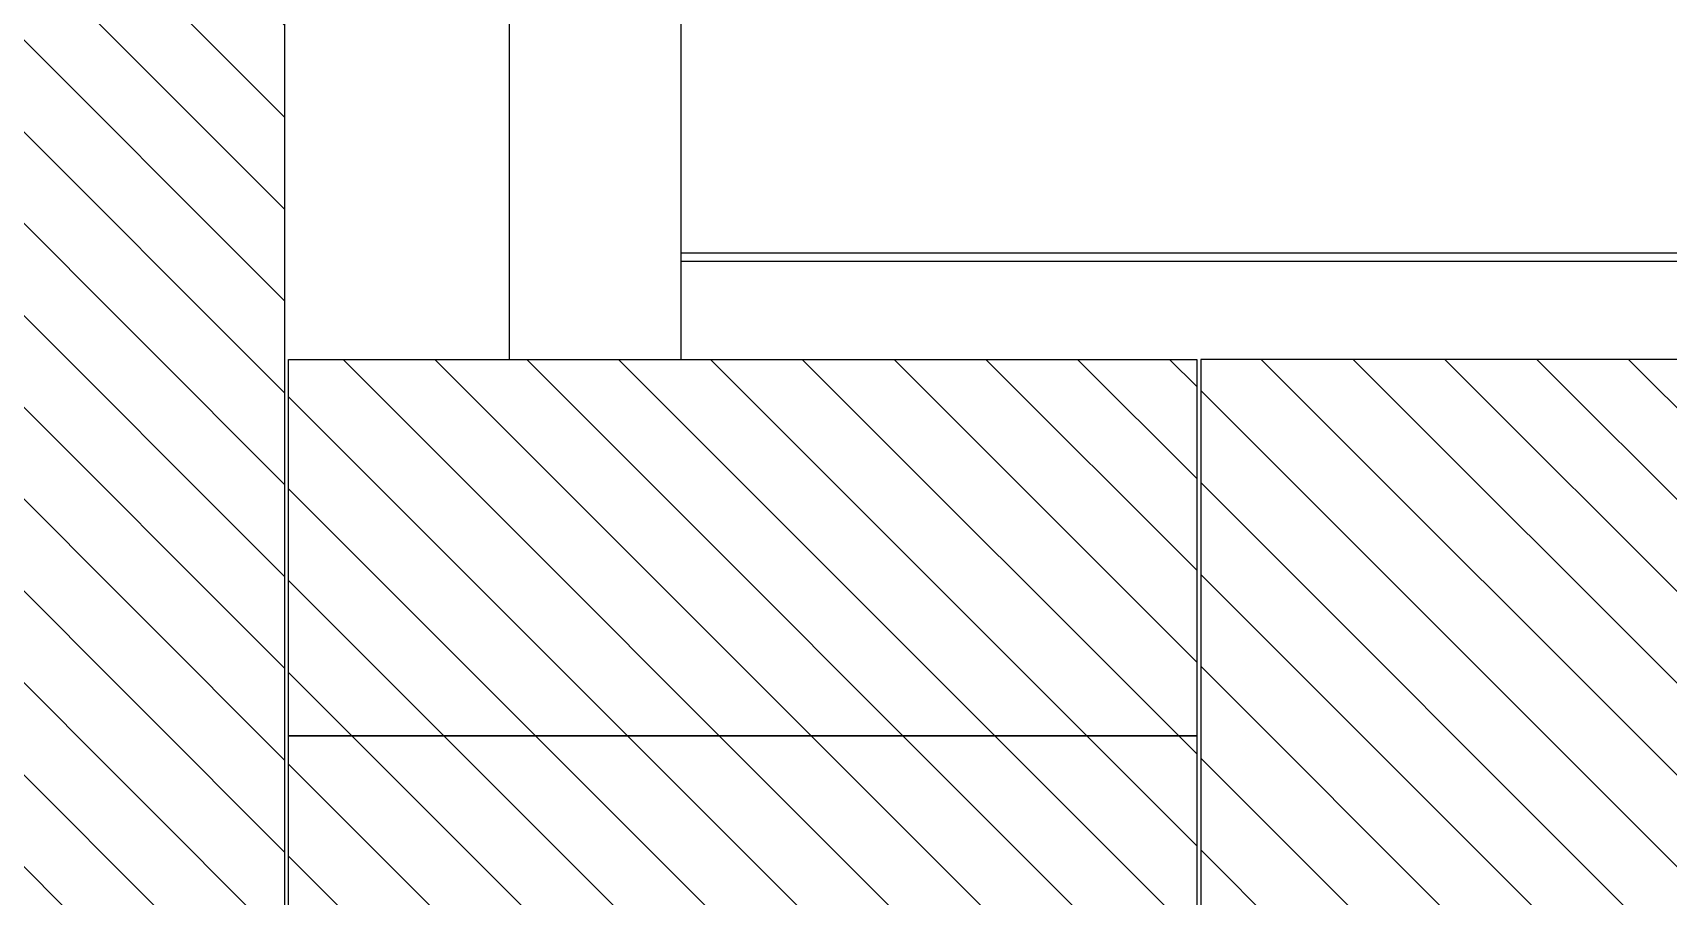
# Model space of a CAD drawing. Extents: x -30 to 1202, y 231 to 898.
# Drawn here: x 326.84 to 346.84, y 355.5 to 366.05 of the extents above; entities that cross this region are included whole.
import ezdxf

# ---------------------------------------------------------------- set-up
doc = ezdxf.new("R2010")
doc.units = 0
doc.header["$LTSCALE"] = 0.04
for name, color, linetype in [('PISO', 1, 'CONTINUOUS'), ('PISOS', 1, 'CONTINUOUS'), ('PISOS1', 3, 'CONTINUOUS'), ('VISTA', 2, 'CONTINUOUS')]:
    doc.layers.add(name, color=color, linetype=linetype)

msp = doc.modelspace()

# ---------------------------------------------------------------- hatches: boundary and pattern name
at = {"layer": 'PISOS'}
h = msp.add_hatch(dxfattribs=at)
h.set_pattern_fill('ANSI31', color=256, scale=0.25, angle=90, style=0)
h.set_pattern_definition([(135, (489.3207, 232.5606), (-0.561266, -0.561266), [])])
h.paths.add_polyline_path([(318.741, 281.011), (318.741, 269.911), (365.221, 269.911), (365.221, 281.011)])
h.paths.add_polyline_path([(318.741, 292.111), (318.741, 281.011), (365.221, 281.011), (365.221, 292.111)])
h.paths.add_polyline_path([(312.371, 296.511), (310.571, 296.161), (310.571, 292.571), (312.371, 292.221), (319.121, 292.221), (320.921, 292.571), (320.921, 296.161), (319.121, 296.511)])
h.paths.add_polyline_path([(301.671, 316.611), (301.671, 308.261), (302.521, 308.261), (302.521, 303.161), (301.671, 303.161), (301.671, 296.611), (362.121, 296.611), (362.121, 303.161), (361.461, 303.161), (361.461, 308.261), (362.121, 308.261), (362.121, 316.611)])
h.paths.add_polyline_path([(311.721, 325.161), (309.721, 324.361), (309.721, 317.461), (311.721, 316.661), (321.721, 316.661), (323.721, 317.461), (323.721, 324.361), (321.721, 325.161)])
h.paths.add_polyline_path([(304.021, 373.361), (304.021, 368.961), (304.021, 325.211), (329.921, 325.211), (329.921, 373.361)])
h.paths.add_polyline_path([(311.521, 357.311), (311.521, 364.761), (322.421, 364.761), (322.421, 357.311)], flags=16)
h.paths.add_polyline_path([(329.971, 352.061), (329.971, 346.661), (341.071, 346.661), (341.071, 352.061)])
h.paths.add_polyline_path([(329.971, 357.461), (329.971, 352.061), (341.071, 352.061), (341.071, 357.461)])
h.paths.add_polyline_path([(329.971, 362.061), (329.971, 357.461), (341.071, 357.461), (341.071, 362.061)])
h.paths.add_polyline_path([(334.931, 346.661), (334.931, 344.261), (335.131, 344.261), (335.131, 344.152), (337.331, 344.152), (337.331, 344.261), (337.531, 344.261), (337.531, 346.661)])
h.paths.add_polyline_path([(341.121, 362.061), (341.121, 346.661), (362.121, 346.661), (362.121, 362.061)])

# ---------------------------------------------------------------- linework, layer by layer
at = {"layer": 'PISO'}
for p, q in [((334.771, 362.061), (334.771, 384.561)), ((332.671, 362.061), (332.671, 379.361)), ((334.771, 363.361), (362.646, 363.361)), ((334.771, 363.261), (362.646, 363.261))]:
    msp.add_line(p, q, dxfattribs=at)
at = {"layer": 'PISOS1'}
for points in [[(329.921, 373.361), (329.921, 325.211), (304.021, 325.211), (304.021, 373.361)], [(341.071, 362.061), (341.071, 357.461), (329.971, 357.461), (329.971, 362.061)], [(341.121, 362.061), (341.121, 346.661), (362.121, 346.661), (362.121, 362.061)], [(341.071, 357.461), (341.071, 346.661), (329.971, 346.661), (329.971, 357.461)]]:
    msp.add_lwpolyline(points, close=True, dxfattribs=at)
at = {"layer": 'VISTA'}
msp.add_line((329.921, 364.761), (329.921, 361.261), dxfattribs=at)

doc.saveas('drawing.dxf')
